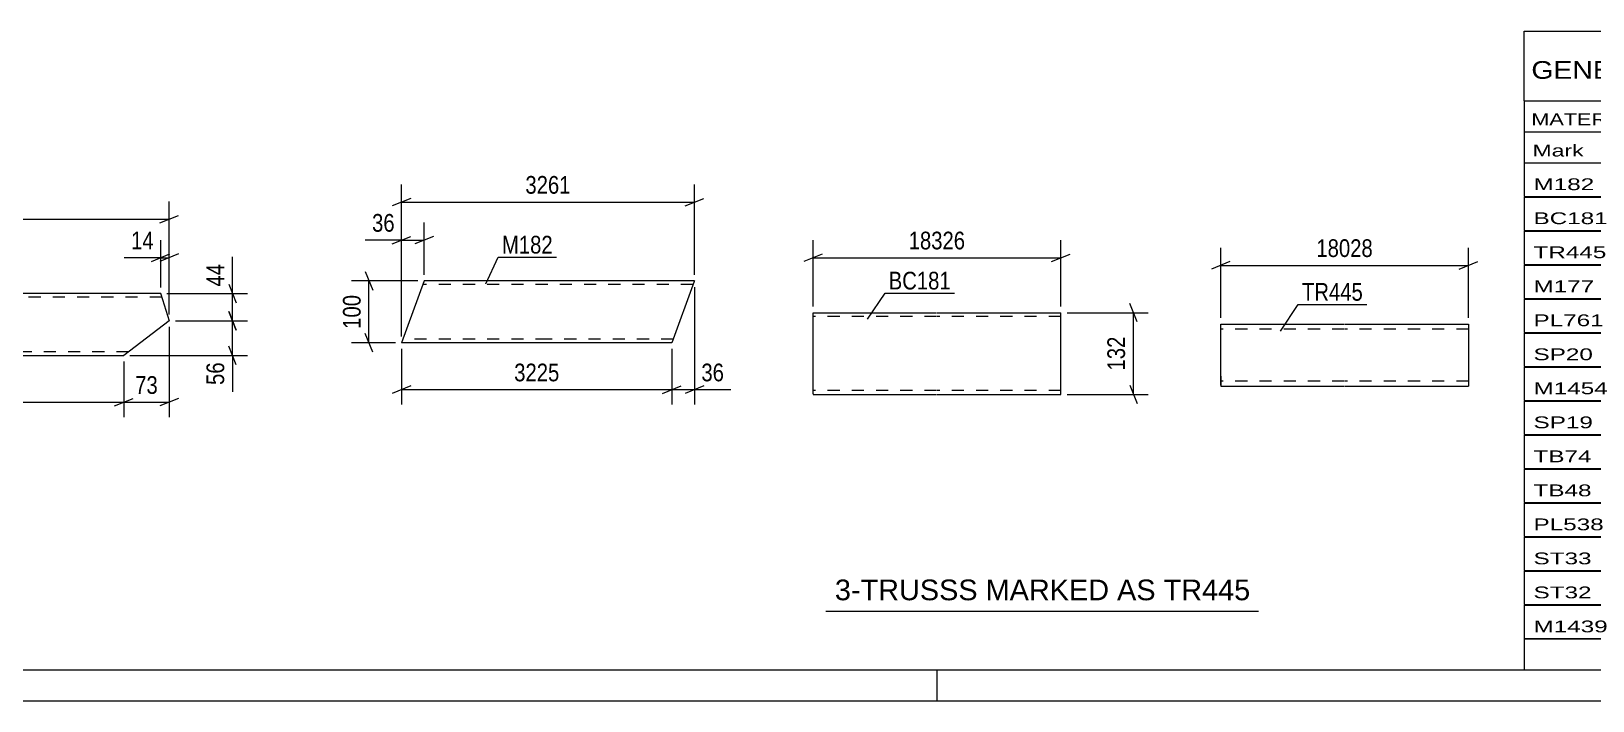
# Model space of a CAD drawing. Header units: millimetres. Extents: x 0 to 841, y 0 to 594.
# Drawn here: x 274.4 to 527.1, y 0 to 108.3 of the extents above; entities that cross this region are included whole.
import ezdxf

# ---------------------------------------------------------------- set-up
doc = ezdxf.new("R2010")
doc.units = ezdxf.units.MM
doc.linetypes.add('DXK_LINE_DOT2', pattern=[3.9198, 1.9599, -1.9599])
doc.styles.add('Arial', font='ARIAL.TTF', dxfattribs={"height": 0.2})
doc.styles.add('Arial Narrow', font='ARIALN.TTF', dxfattribs={"height": 0.2})

# ---------------------------------------------------------------- blocks, each defined once
blk = doc.blocks.new('Unknown-317662454-1113')
at = {"color": 5, "linetype": 'Continuous'}
for p, q in [((5, 5), (836, 5)), ((421, 0), (421, 5)), ((0, 0), (841, 0))]:
    blk.add_line(p, q, dxfattribs=at)
blk = doc.blocks.new('Part-317662454-6157 - 6151')
at = {"color": 2, "linetype": 'Continuous'}
for p, q in [((337.98, 67.88), (334.34, 57.88)), ((357.98, 67.88), (337.98, 67.88)), ((381.72, 67.88), (358.08, 67.88)), ((381.69, 67.79), (378.08, 57.88)), ((381.72, 67.88), (381.69, 67.79)), ((357.98, 57.88), (334.34, 57.88)), ((378.08, 57.88), (358.08, 57.88))]:
    blk.add_line(p, q, dxfattribs=at)
at = {"color": 7, "linetype": 'DXK_LINE_DOT2'}
for p, q in [((357.98, 67.28), (337.76, 67.28)), ((381.5, 67.28), (358.08, 67.28)), ((334.56, 58.48), (334.58, 58.53)), ((357.98, 58.48), (334.56, 58.48)), ((378.3, 58.48), (358.08, 58.48)), ((378.3, 58.48), (378.32, 58.53))]:
    blk.add_line(p, q, dxfattribs=at)
blk = doc.blocks.new('Part-317662454-6255 - 6249')
at = {"color": 2, "linetype": 'Continuous'}
for p, q in [((249.29, 65.84), (247.71, 64.64)), ((269.29, 65.84), (249.29, 65.84)), ((295.36, 65.84), (269.39, 65.84)), ((295.36, 65.84), (295.38, 65.75)), ((295.38, 65.75), (296.73, 61.44)), ((247.71, 64.64), (240.29, 58.99)), ((296.73, 61.44), (289.39, 55.84)), ((240.9, 57.04), (240.29, 58.99)), ((241.24, 55.94), (240.9, 57.04)), ((241.27, 55.84), (241.24, 55.94)), ((241.27, 55.84), (269.29, 55.84)), ((269.39, 55.84), (289.39, 55.84))]:
    blk.add_line(p, q, dxfattribs=at)
at = {"color": 7, "linetype": 'DXK_LINE_DOT2'}
for p, q in [((249.29, 65.84), (248.31, 65.1)), ((269.29, 65.24), (248.5, 65.24)), ((295.54, 65.24), (269.39, 65.24)), ((240.9, 57.04), (241.16, 56.2)), ((269.29, 56.44), (241.09, 56.44)), ((290.17, 56.44), (269.39, 56.44))]:
    blk.add_line(p, q, dxfattribs=at)
blk = doc.blocks.new('Part-317662454-6535 - 6527')
at = {"color": 2, "linetype": 'Continuous'}
for p, q in [((466.88, 52.49), (466.88, 60.89)), ((466.88, 60.89), (486.88, 60.89)), ((486.98, 60.89), (506.98, 60.89)), ((506.98, 60.89), (506.98, 60.77)), ((506.98, 60.77), (506.98, 50.89)), ((466.88, 52.49), (466.88, 50.89)), ((466.88, 50.89), (486.88, 50.89)), ((486.98, 50.89), (506.98, 50.89))]:
    blk.add_line(p, q, dxfattribs=at)
at = {"color": 7, "linetype": 'DXK_LINE_DOT2'}
for p, q in [((486.88, 60.09), (466.88, 60.09)), ((506.98, 60.09), (486.98, 60.09)), ((466.88, 51.01), (466.88, 52.49)), ((466.88, 51.69), (466.88, 51.75)), ((486.88, 51.69), (466.88, 51.69)), ((506.98, 51.69), (486.98, 51.69)), ((506.98, 51.69), (506.98, 51.75))]:
    blk.add_line(p, q, dxfattribs=at)
blk = doc.blocks.new('Part-317662454-7274 - 7266')
at = {"color": 2, "linetype": 'Continuous'}
for p, q in [((400.91, 49.63), (400.91, 62.74)), ((400.91, 62.74), (420.91, 62.74)), ((421.01, 62.74), (441.01, 62.74)), ((441.01, 49.54), (441.01, 62.74)), ((400.91, 49.63), (400.91, 49.54)), ((400.91, 49.54), (420.91, 49.54)), ((421.01, 49.54), (441.01, 49.54))]:
    blk.add_line(p, q, dxfattribs=at)
at = {"color": 7, "linetype": 'DXK_LINE_DOT2'}
for p, q in [((420.91, 62.14), (400.91, 62.14)), ((441.01, 62.14), (421.01, 62.14)), ((400.91, 50.14), (400.91, 50.18)), ((420.91, 50.14), (400.91, 50.14)), ((441.01, 50.14), (421.01, 50.14)), ((441.01, 50.14), (441.01, 50.18))]:
    blk.add_line(p, q, dxfattribs=at)
blk = doc.blocks.new('StraightDimension-317662454-6211 - 6151')
at = {"color": 7, "linetype": 'Continuous'}
for p, q in [((334.34, 56.88), (334.34, 47.9)), ((378.08, 56.88), (378.08, 47.9)), ((335.84, 50.9), (332.84, 49.7)), ((376.58, 49.7), (379.58, 50.9)), ((334.34, 50.3), (378.08, 50.3))]:
    blk.add_line(p, q, dxfattribs=at)
at = {"color": 0}
blk.add_wipeout([(360.47, 51.05), (360.47, 55.25), (351.96, 55.25), (351.96, 51.05)], dxfattribs=at)
at = {"color": 3, "style": 'Arial Narrow'}
blk.add_text('3225', height=2.863, dxfattribs=at).set_placement((352.56, 51.65))
blk = doc.blocks.new('StraightDimension-317662454-6171 - 6151')
at = {"color": 7, "linetype": 'Continuous'}
for p, q in [((328.46, 69.38), (329.66, 66.38)), ((336.98, 67.88), (326.21, 67.88)), ((329.06, 57.88), (329.06, 67.88)), ((329.66, 56.38), (328.46, 59.38)), ((333.34, 57.88), (326.21, 57.88))]:
    blk.add_line(p, q, dxfattribs=at)
at = {"color": 0}
blk.add_wipeout([(328.31, 66.23), (324.11, 66.23), (324.11, 59.54), (328.31, 59.54)], dxfattribs=at)
at = {"color": 3, "style": 'Arial Narrow'}
blk.add_text('100', height=2.863, rotation=90.0002, dxfattribs=at).set_placement((327.71, 60.14))
blk = doc.blocks.new('StraightDimension-317662454-6193 - 6151')
at = {"color": 7, "linetype": 'Continuous'}
for p, q in [((334.34, 58.88), (334.34, 77.34)), ((337.98, 68.88), (337.98, 77.34)), ((332.84, 73.89), (335.84, 75.09)), ((334.34, 74.49), (337.98, 74.49)), ((339.48, 75.09), (336.48, 73.89))]:
    blk.add_line(p, q, dxfattribs=at)
at = {"color": 0}
blk.add_wipeout([(333.82, 75.24), (333.82, 79.44), (328.96, 79.44), (328.96, 75.24)], dxfattribs=at)
at = {"color": 7, "linetype": 'Continuous'}
blk.add_line((334.34, 74.49), (328.44, 74.49), dxfattribs=at)
blk.add_line((334.34, 74.49), (328.44, 74.49), dxfattribs=at)
at = {"color": 3, "style": 'Arial Narrow'}
blk.add_text('36', height=2.863, dxfattribs=at).set_placement((329.56, 75.84))
blk = doc.blocks.new('StraightDimension-317662454-6160 - 6151')
at = {"color": 7, "linetype": 'Continuous'}
for p, q in [((334.34, 58.88), (334.34, 83.48)), ((381.72, 68.88), (381.72, 83.48)), ((335.84, 81.23), (332.84, 80.03)), ((380.22, 80.03), (383.22, 81.23)), ((334.34, 80.63), (381.72, 80.63))]:
    blk.add_line(p, q, dxfattribs=at)
at = {"color": 0}
blk.add_wipeout([(362.29, 81.38), (362.29, 85.58), (353.77, 85.58), (353.77, 81.38)], dxfattribs=at)
at = {"color": 3, "style": 'Arial Narrow'}
blk.add_text('3261', height=2.863, dxfattribs=at).set_placement((354.37, 81.98))
blk = doc.blocks.new('StraightDimension-317662454-6228 - 6151')
at = {"color": 7, "linetype": 'Continuous'}
for p, q in [((381.72, 66.88), (381.72, 47.9)), ((378.08, 56.88), (378.08, 47.9)), ((376.58, 49.7), (379.58, 50.9)), ((383.22, 50.9), (380.22, 49.7)), ((378.08, 50.3), (381.72, 50.3))]:
    blk.add_line(p, q, dxfattribs=at)
at = {"color": 0}
blk.add_wipeout([(387.1, 51.05), (387.1, 55.25), (382.25, 55.25), (382.25, 51.05)], dxfattribs=at)
at = {"color": 7, "linetype": 'Continuous'}
blk.add_line((381.72, 50.3), (387.63, 50.3), dxfattribs=at)
blk.add_line((381.72, 50.3), (387.63, 50.3), dxfattribs=at)
at = {"color": 3, "style": 'Arial Narrow'}
blk.add_text('36', height=2.863, dxfattribs=at).set_placement((382.85, 51.65))
blk = doc.blocks.new('StraightDimension-317662454-6311 - 6249')
at = {"color": 7, "linetype": 'Continuous'}
for p, q in [((296.36, 65.84), (309.38, 65.84)), ((306.38, 67.34), (307.58, 64.34)), ((306.98, 61.44), (306.98, 65.84)), ((297.73, 61.44), (309.38, 61.44)), ((307.58, 59.94), (306.38, 62.94))]:
    blk.add_line(p, q, dxfattribs=at)
at = {"color": 0}
blk.add_wipeout([(306.23, 71.23), (302.03, 71.23), (302.03, 66.37), (306.23, 66.37)], dxfattribs=at)
at = {"color": 7, "linetype": 'Continuous'}
blk.add_line((306.98, 65.84), (306.98, 71.75), dxfattribs=at)
blk.add_line((306.98, 65.84), (306.98, 71.75), dxfattribs=at)
at = {"color": 3, "style": 'Arial Narrow'}
blk.add_text('44', height=2.863, rotation=90.0002, dxfattribs=at).set_placement((305.63, 66.97))
blk = doc.blocks.new('StraightDimension-317662454-6287 - 6249')
at = {"color": 7, "linetype": 'Continuous'}
for p, q in [((297.73, 61.44), (309.38, 61.44)), ((306.38, 62.94), (307.58, 59.94)), ((306.98, 55.84), (306.98, 61.44)), ((290.39, 55.84), (309.38, 55.84)), ((307.58, 54.34), (306.38, 57.34))]:
    blk.add_line(p, q, dxfattribs=at)
at = {"color": 0}
blk.add_wipeout([(306.23, 55.32), (302.03, 55.32), (302.03, 50.46), (306.23, 50.46)], dxfattribs=at)
at = {"color": 7, "linetype": 'Continuous'}
blk.add_line((306.98, 55.84), (306.98, 49.94), dxfattribs=at)
blk.add_line((306.98, 55.84), (306.98, 49.94), dxfattribs=at)
at = {"color": 3, "style": 'Arial Narrow'}
blk.add_text('56', height=2.863, rotation=90.0002, dxfattribs=at).set_placement((305.63, 51.06))
blk = doc.blocks.new('StraightDimension-317662454-6258 - 6249')
at = {"color": 7, "linetype": 'Continuous'}
for p, q in [((241.79, 78.47), (238.79, 77.27)), ((240.29, 59.99), (240.29, 80.72)), ((295.23, 77.27), (298.23, 78.47)), ((296.73, 62.44), (296.73, 80.72)), ((240.29, 77.87), (296.73, 77.87))]:
    blk.add_line(p, q, dxfattribs=at)
at = {"color": 0}
blk.add_wipeout([(272.77, 78.62), (272.77, 82.82), (264.25, 82.82), (264.25, 78.62)], dxfattribs=at)
at = {"color": 3, "style": 'Arial Narrow'}
blk.add_text('3167', height=2.863, dxfattribs=at).set_placement((264.85, 79.22))
blk = doc.blocks.new('StraightDimension-317662454-6411 - 6249')
at = {"color": 7, "linetype": 'Continuous'}
for p, q in [((295.36, 66.84), (295.36, 74.49)), ((296.73, 62.44), (296.73, 74.49)), ((293.86, 71.04), (296.86, 72.24)), ((298.23, 72.24), (295.23, 71.04)), ((295.36, 71.64), (296.73, 71.64))]:
    blk.add_line(p, q, dxfattribs=at)
at = {"color": 0}
blk.add_wipeout([(294.83, 72.39), (294.83, 76.59), (289.97, 76.59), (289.97, 72.39)], dxfattribs=at)
at = {"color": 7, "linetype": 'Continuous'}
blk.add_line((295.36, 71.64), (289.45, 71.64), dxfattribs=at)
blk.add_line((295.36, 71.64), (289.45, 71.64), dxfattribs=at)
at = {"color": 3, "style": 'Arial Narrow'}
blk.add_text('14', height=2.863, dxfattribs=at).set_placement((290.57, 72.99))
blk = doc.blocks.new('StraightDimension-317662454-6450 - 6249')
at = {"color": 7, "linetype": 'Continuous'}
for p, q in [((296.73, 60.44), (296.73, 45.87)), ((289.39, 54.84), (289.39, 45.87)), ((287.89, 47.67), (290.89, 48.87)), ((289.39, 48.27), (296.73, 48.27)), ((298.23, 48.87), (295.23, 47.67))]:
    blk.add_line(p, q, dxfattribs=at)
at = {"color": 0}
blk.add_wipeout([(295.49, 49.02), (295.49, 53.22), (290.63, 53.22), (290.63, 49.02)], dxfattribs=at)
at = {"color": 3, "style": 'Arial Narrow'}
blk.add_text('73', height=2.863, dxfattribs=at).set_placement((291.23, 49.62))
blk = doc.blocks.new('StraightDimension-317662454-6467 - 6249')
at = {"color": 7, "linetype": 'Continuous'}
for p, q in [((241.27, 54.84), (241.27, 45.87)), ((289.39, 54.84), (289.39, 45.87)), ((242.77, 48.87), (239.77, 47.67)), ((241.27, 48.27), (289.39, 48.27)), ((287.89, 47.67), (290.89, 48.87))]:
    blk.add_line(p, q, dxfattribs=at)
at = {"color": 0}
blk.add_wipeout([(269.59, 49.02), (269.59, 53.22), (261.07, 53.22), (261.07, 49.02)], dxfattribs=at)
at = {"color": 3, "style": 'Arial Narrow'}
blk.add_text('3083', height=2.863, dxfattribs=at).set_placement((261.67, 49.62))
blk = doc.blocks.new('StraightDimension-317662454-6538 - 6527')
at = {"color": 7, "linetype": 'Continuous'}
for p, q in [((468.38, 71), (465.38, 69.8)), ((466.88, 61.89), (466.88, 73.25)), ((505.48, 69.8), (508.48, 71)), ((506.98, 61.89), (506.98, 73.25)), ((466.88, 70.4), (506.98, 70.4))]:
    blk.add_line(p, q, dxfattribs=at)
at = {"color": 0}
blk.add_wipeout([(492.1, 71.15), (492.1, 75.35), (481.76, 75.35), (481.76, 71.15)], dxfattribs=at)
at = {"color": 3, "style": 'Arial Narrow'}
blk.add_text('18028', height=2.863, dxfattribs=at).set_placement((482.36, 71.75))
blk = doc.blocks.new('StraightDimension-317662454-7277 - 7266')
at = {"color": 7, "linetype": 'Continuous'}
for p, q in [((400.91, 63.74), (400.91, 74.48)), ((441.01, 63.74), (441.01, 74.48)), ((402.41, 72.23), (399.41, 71.03)), ((400.91, 71.63), (441.01, 71.63)), ((439.51, 71.03), (442.51, 72.23))]:
    blk.add_line(p, q, dxfattribs=at)
at = {"color": 0}
blk.add_wipeout([(426.13, 72.38), (426.13, 76.58), (415.79, 76.58), (415.79, 72.38)], dxfattribs=at)
at = {"color": 3, "style": 'Arial Narrow'}
blk.add_text('18326', height=2.863, dxfattribs=at).set_placement((416.39, 72.98))
blk = doc.blocks.new('StraightDimension-317662454-7288 - 7266')
at = {"color": 7, "linetype": 'Continuous'}
for p, q in [((453.35, 61.24), (452.15, 64.24)), ((442.01, 62.74), (455.15, 62.74)), ((452.75, 49.54), (452.75, 62.74)), ((452.15, 51.04), (453.35, 48.04)), ((442.01, 49.54), (455.15, 49.54))]:
    blk.add_line(p, q, dxfattribs=at)
at = {"color": 0}
blk.add_wipeout([(452, 59.48), (447.8, 59.48), (447.8, 52.8), (452, 52.8)], dxfattribs=at)
at = {"color": 3, "style": 'Arial Narrow'}
blk.add_text('132', height=2.863, rotation=90.0002, dxfattribs=at).set_placement((451.4, 53.4))
blk = doc.blocks.new('Unknown-317662454-17747')
at = {"color": 7, "linetype": 'Continuous'}
for p, q in [((516, 108.25), (676, 108.25)), ((516, 97), (516, 108.25)), ((676, 108.25), (676, 97)), ((516, 97), (676, 97)), ((516, 97), (516, 92)), ((676, 97), (676, 92)), ((516, 92), (676, 92)), ((516, 92), (516, 87)), ((540, 92), (540, 87)), ((575.5, 92), (575.5, 87)), ((601.5, 92), (601.5, 87)), ((614.5, 92), (614.5, 87)), ((632, 92), (632, 87)), ((654, 92), (654, 87)), ((676, 92), (676, 87)), ((516, 87), (676, 87)), ((516, 86.95), (516, 81.55)), ((516, 86.95), (676, 86.95)), ((540, 87), (540, 81.5)), ((575.5, 87), (575.5, 81.5)), ((601.5, 87), (601.5, 81.5)), ((614.5, 87), (614.5, 81.5)), ((632, 87), (632, 81.5)), ((654, 87), (654, 81.5)), ((676, 86.95), (676, 81.55)), ((516, 81.55), (676, 81.55)), ((516, 81.45), (516, 76.05)), ((516, 81.45), (676, 81.45)), ((540, 81.5), (540, 76)), ((575.5, 81.5), (575.5, 76)), ((601.5, 81.5), (601.5, 76)), ((614.5, 81.5), (614.5, 76)), ((632, 81.5), (632, 76)), ((654, 81.5), (654, 76)), ((676, 81.45), (676, 76.05)), ((516, 76.05), (676, 76.05)), ((516, 75.95), (516, 70.55)), ((516, 75.95), (676, 75.95)), ((540, 76), (540, 70.5)), ((575.5, 76), (575.5, 70.5)), ((601.5, 76), (601.5, 70.5)), ((614.5, 76), (614.5, 70.5)), ((632, 76), (632, 70.5)), ((654, 76), (654, 70.5)), ((676, 75.95), (676, 70.55)), ((516, 70.55), (676, 70.55)), ((516, 70.45), (516, 65.05)), ((516, 70.45), (676, 70.45)), ((540, 70.5), (540, 65)), ((575.5, 70.5), (575.5, 65)), ((601.5, 70.5), (601.5, 65)), ((614.5, 70.5), (614.5, 65)), ((632, 70.5), (632, 65)), ((654, 70.5), (654, 65)), ((676, 70.45), (676, 65.05)), ((516, 65.05), (676, 65.05)), ((516, 64.95), (516, 59.55)), ((516, 64.95), (676, 64.95)), ((540, 65), (540, 59.5)), ((575.5, 65), (575.5, 59.5)), ((601.5, 65), (601.5, 59.5)), ((614.5, 65), (614.5, 59.5)), ((632, 65), (632, 59.5)), ((654, 65), (654, 59.5)), ((676, 64.95), (676, 59.55)), ((516, 59.55), (676, 59.55)), ((516, 59.45), (516, 54.05)), ((516, 59.45), (676, 59.45)), ((540, 59.5), (540, 54)), ((575.5, 59.5), (575.5, 54)), ((601.5, 59.5), (601.5, 54)), ((614.5, 59.5), (614.5, 54)), ((632, 59.5), (632, 54)), ((654, 59.5), (654, 54)), ((676, 59.45), (676, 54.05)), ((516, 54.05), (676, 54.05)), ((516, 53.95), (516, 48.55)), ((516, 53.95), (676, 53.95)), ((540, 54), (540, 48.5)), ((575.5, 54), (575.5, 48.5)), ((601.5, 54), (601.5, 48.5)), ((614.5, 54), (614.5, 48.5)), ((632, 54), (632, 48.5)), ((654, 54), (654, 48.5)), ((676, 53.95), (676, 48.55)), ((516, 48.55), (676, 48.55)), ((516, 48.45), (516, 43.05)), ((516, 48.45), (676, 48.45)), ((540, 48.5), (540, 43)), ((575.5, 48.5), (575.5, 43)), ((601.5, 48.5), (601.5, 43)), ((614.5, 48.5), (614.5, 43)), ((632, 48.5), (632, 43)), ((654, 48.5), (654, 43)), ((676, 48.45), (676, 43.05)), ((516, 43.05), (676, 43.05)), ((540, 43), (540, 37.5)), ((575.5, 43), (575.5, 37.5)), ((601.5, 43), (601.5, 37.5)), ((614.5, 43), (614.5, 37.5)), ((632, 43), (632, 37.5)), ((654, 43), (654, 37.5)), ((516, 42.95), (516, 37.55)), ((516, 42.95), (676, 42.95)), ((676, 42.95), (676, 37.55)), ((516, 37.55), (676, 37.55)), ((516, 37.45), (516, 32.05)), ((516, 37.45), (676, 37.45)), ((540, 37.5), (540, 32)), ((575.5, 37.5), (575.5, 32)), ((601.5, 37.5), (601.5, 32)), ((614.5, 37.5), (614.5, 32)), ((632, 37.5), (632, 32)), ((654, 37.5), (654, 32)), ((676, 37.45), (676, 32.05)), ((516, 32.05), (676, 32.05)), ((516, 31.95), (516, 26.55)), ((516, 31.95), (676, 31.95)), ((540, 32), (540, 26.5)), ((575.5, 32), (575.5, 26.5)), ((601.5, 32), (601.5, 26.5)), ((614.5, 32), (614.5, 26.5)), ((632, 32), (632, 26.5)), ((654, 32), (654, 26.5)), ((676, 31.95), (676, 26.55)), ((516, 26.55), (676, 26.55)), ((516, 26.45), (516, 21.05)), ((516, 26.45), (676, 26.45)), ((540, 26.5), (540, 21)), ((575.5, 26.5), (575.5, 21)), ((601.5, 26.5), (601.5, 21)), ((614.5, 26.5), (614.5, 21)), ((632, 26.5), (632, 21)), ((654, 26.5), (654, 21)), ((676, 26.45), (676, 21.05)), ((516, 21.05), (676, 21.05)), ((516, 20.95), (516, 15.55)), ((516, 20.95), (676, 20.95)), ((540, 21), (540, 15.5)), ((575.5, 21), (575.5, 15.5)), ((601.5, 21), (601.5, 15.5)), ((614.5, 21), (614.5, 15.5)), ((632, 21), (632, 15.5)), ((654, 21), (654, 15.5)), ((676, 20.95), (676, 15.55)), ((516, 15.55), (676, 15.55)), ((516, 15.45), (516, 10.05)), ((516, 15.45), (676, 15.45)), ((540, 15.5), (540, 10)), ((575.5, 15.5), (575.5, 10)), ((601.5, 15.5), (601.5, 10)), ((614.5, 15.5), (614.5, 10)), ((632, 15.5), (632, 10)), ((654, 15.5), (654, 10)), ((676, 15.45), (676, 10.05)), ((516, 10.05), (676, 10.05)), ((516, 10), (676, 10)), ((516, 10), (516, 5)), ((632, 10), (632, 5)), ((654, 10), (654, 5)), ((676, 10), (676, 5)), ((516, 5), (676, 5))]:
    blk.add_line(p, q, dxfattribs=at)
at = {"color": 7, "style": 'Arial Narrow'}
for s, height, width, p in [('GENERAL NOTES & WELD DETAILS :', 2.8633, 1.4, (517.15, 100.56)), ('REFER TYP DRAWING TYP-01', 1.9089, 1.6, (600.7, 100.66)), ("MATERIAL LIST FOR ASSEMBLY MK'D", 1.9089, 1.6, (517.15, 93.06)), ('TR445', 1.909, 1.794707, (609.9, 92.97)), ('3', 1.91, 1.794707, (638.08, 93.06)), ('No. Required', 1.9089, 1.6, (647.41, 93.06)), ('Mark', 1.909, 1.7, (517.34, 88)), ('Profile', 1.909, 1.7, (550.41, 88)), ('Material', 1.909, 1.7, (580.54, 88.06)), ('No.', 1.909, 1.7, (605.5, 88.06)), ('Length', 1.909, 1.7, (616, 88.06)), ('Area', 1.909, 1.7, (638.5, 88.06)), ('Weight', 1.909, 1.7, (658, 88.06))]:
    blk.add_text(s, height=height, dxfattribs=dict(at, width=width)).set_placement(p)
at = {"color": 7, "linetype": 'Continuous', "style": 'Arial Narrow'}
for s, height, width, p in [('M182', 1.909, 1.794707, (517.5, 82.56)), ('SHS100*6', 1.909, 1.794707, (542, 82.56)), ('E350', 1.909, 1.794707, (581.74, 82.56)), ('8', 1.91, 1.794707, (605.86, 82.56)), ('3261', 1.909, 1.794707, (618.58, 82.56)), ('1.3', 1.909, 1.794707, (642.32, 82.56)), ('456.9', 1.909, 1.794707, (658.96, 82.56)), ('BC181', 1.909, 1.794707, (517.5, 77.06)), ('SHS132*6', 1.909, 1.794707, (542, 77.06)), ('E350', 1.909, 1.794707, (581.74, 77.06)), ('1', 1.91, 1.794707, (605.86, 77.06)), ('18326', 1.909, 1.794707, (616.4, 77.06)), ('9.7', 1.909, 1.794707, (642.32, 77.06)), ('435.0', 1.909, 1.794707, (658.96, 77.06)), ('TR445', 1.909, 1.794707, (517.5, 71.56)), ('SHS100*8', 1.909, 1.794707, (542, 71.56)), ('E350', 1.909, 1.794707, (581.74, 71.56)), ('1', 1.91, 1.794707, (605.86, 71.56)), ('18028', 1.909, 1.794707, (616.4, 71.56)), ('7.2', 1.909, 1.794707, (642.32, 71.56)), ('416.6', 1.909, 1.794707, (658.96, 71.56)), ('M177', 1.909, 1.794707, (517.5, 66.06)), ('SHS100*6', 1.909, 1.794707, (542, 66.06)), ('E350', 1.909, 1.794707, (581.74, 66.06)), ('7', 1.91, 1.794707, (605.86, 66.06)), ('3167', 1.909, 1.794707, (618.58, 66.06)), ('1.2', 1.909, 1.794707, (642.32, 66.06)), ('383.7', 1.909, 1.794707, (658.96, 66.06)), ('PL761', 1.909, 1.794707, (517.5, 60.56)), ('PL12*300', 1.909, 1.794707, (542, 60.56)), ('E350', 1.909, 1.794707, (581.74, 60.56)), ('18', 1.909, 1.794707, (604.76, 60.56)), ('310', 1.909, 1.794707, (620.77, 60.56)), ('0.2', 1.909, 1.794707, (642.32, 60.56)), ('157.7', 1.909, 1.794707, (658.96, 60.56)), ('SP20', 1.909, 1.794707, (517.5, 55.06)), ('PL20*380', 1.909, 1.794707, (542, 55.06)), ('E350', 1.909, 1.794707, (581.74, 55.06)), ('6', 1.91, 1.794707, (605.86, 55.06)), ('380', 1.909, 1.794707, (620.77, 55.06)), ('0.3', 1.909, 1.794707, (642.32, 55.06)), ('136.0', 1.909, 1.794707, (658.96, 55.06)), ('M1454', 1.909, 1.794707, (517.5, 49.56)), ('RHS100*100*6', 1.9089, 1.794707, (542, 49.56)), ('E350', 1.909, 1.794707, (581.74, 49.56)), ('18', 1.909, 1.794707, (604.76, 49.56)), ('366', 1.909, 1.794707, (620.77, 49.56)), ('0.1', 1.909, 1.794707, (642.32, 49.56)), ('116.7', 1.909, 1.794707, (658.96, 49.56)), ('SP19', 1.909, 1.794707, (517.5, 44.06)), ('PL16*325', 1.909, 1.794707, (542, 44.06)), ('E350', 1.909, 1.794707, (581.74, 44.06)), ('4', 1.91, 1.794707, (605.86, 44.06)), ('325', 1.909, 1.794707, (620.77, 44.06)), ('0.2', 1.909, 1.794707, (642.32, 44.06)), ('53.1', 1.909, 1.794707, (661.14, 44.06)), ('TB74', 1.909, 1.794707, (517.5, 38.56)), ('RHS150*110*6', 1.9089, 1.794707, (542, 38.56)), ('E350', 1.909, 1.794707, (581.74, 38.56)), ('3', 1.91, 1.794707, (605.86, 38.56)), ('200', 1.909, 1.794707, (620.77, 38.56)), ('0.1', 1.909, 1.794707, (642.32, 38.56)), ('14.0', 1.909, 1.794707, (661.14, 38.56)), ('TB48', 1.909, 1.794707, (517.5, 33.06)), ('RHS150*110*6', 1.9089, 1.794707, (542, 33.06)), ('E350', 1.909, 1.794707, (581.74, 33.06)), ('3', 1.91, 1.794707, (605.86, 33.06)), ('180', 1.909, 1.794707, (620.77, 33.06)), ('0.1', 1.909, 1.794707, (642.32, 33.06)), ('12.6', 1.909, 1.794707, (661.14, 33.06)), ('PL538', 1.909, 1.794707, (517.5, 27.56)), ('PL10*150', 1.909, 1.794707, (542, 27.56)), ('E350', 1.909, 1.794707, (581.74, 27.56)), ('6', 1.91, 1.794707, (605.86, 27.56)), ('170', 1.909, 1.794707, (620.77, 27.56)), ('0.1', 1.909, 1.794707, (642.32, 27.56)), ('12.0', 1.909, 1.794707, (661.14, 27.56)), ('ST33', 1.909, 1.794707, (517.5, 22.06)), ('PL8*100', 1.909, 1.794707, (542, 22.06)), ('E350', 1.909, 1.794707, (581.74, 22.06)), ('24', 1.909, 1.794707, (604.76, 22.06)), ('135', 1.909, 1.794707, (620.77, 22.06)), ('0.0', 1.909, 1.794707, (642.32, 22.06)), ('10.0', 1.909, 1.794707, (661.14, 22.06)), ('ST32', 1.909, 1.794707, (517.5, 16.56)), ('PL8*100', 1.909, 1.794707, (542, 16.56)), ('E350', 1.909, 1.794707, (581.74, 16.56)), ('24', 1.909, 1.794707, (604.76, 16.56)), ('121', 1.909, 1.794707, (620.77, 16.56)), ('0.0', 1.909, 1.794707, (642.32, 16.56)), ('8.9', 1.909, 1.794707, (663.33, 16.56)), ('M1439', 1.909, 1.794707, (517.5, 11.06)), ('RHS100*100*6', 1.9089, 1.794707, (542, 11.06)), ('E350', 1.909, 1.794707, (581.74, 11.06)), ('1', 1.91, 1.794707, (605.86, 11.06)), ('390', 1.909, 1.794707, (620.77, 11.06)), ('0.2', 1.909, 1.794707, (642.32, 11.06)), ('6.9', 1.909, 1.794707, (663.33, 11.06)), ('Total', 1.909, 1.7, (618.33, 6.5)), ('46.9', 1.909, 1.794707, (639.64, 6.5)), ('2220.3', 1.909, 1.794707, (656.77, 6.5))]:
    blk.add_text(s, height=height, dxfattribs=dict(at, width=width)).set_placement(p)
blk = doc.blocks.new('Unknown-317662454-17748')
at = {"color": 7, "linetype": 'Continuous'}
blk.add_line((403, 14.5), (473, 14.5), dxfattribs=at)
at = {"color": 7, "style": 'Arial'}
blk.add_text('3-TRUSSS MARKED AS TR445', height=3.3428, dxfattribs=at).set_placement((404.45, 16.25))
blk = doc.blocks.new('Mark-317662454-6153 - 6151')
at = {"color": 0}
blk.add_wipeout([(358.8, 72.31), (358.8, 75.31), (350.58, 75.31), (350.58, 72.31)], dxfattribs=at)
blk.add_wipeout([(358.8, 72.31), (358.8, 75.31), (350.58, 75.31), (350.58, 72.31)], dxfattribs=at)
at = {"color": 30, "linetype": 'Continuous'}
for p, q in [((347.95, 67.42), (349.98, 71.71)), ((349.98, 71.71), (359.4, 71.71))]:
    blk.add_line(p, q, dxfattribs=at)
at = {"color": 3, "style": 'Arial Narrow'}
blk.add_text('M182', height=2.863, dxfattribs=at).set_placement((350.58, 72.31))
blk = doc.blocks.new('Mark-317662454-6531 - 6527')
at = {"color": 0}
blk.add_wipeout([(489.9, 64.68), (489.9, 67.68), (480.03, 67.68), (480.03, 64.68)], dxfattribs=at)
blk.add_wipeout([(489.9, 64.68), (489.9, 67.68), (480.03, 67.68), (480.03, 64.68)], dxfattribs=at)
at = {"color": 30, "linetype": 'Continuous'}
for p, q in [((476.57, 59.74), (479.43, 64.08)), ((479.43, 64.08), (490.5, 64.08))]:
    blk.add_line(p, q, dxfattribs=at)
at = {"color": 3, "style": 'Arial Narrow'}
blk.add_text('TR445', height=2.863, dxfattribs=at).set_placement((480.03, 64.68))
blk = doc.blocks.new('Mark-317662454-7270 - 7266')
at = {"color": 0}
blk.add_wipeout([(423.2, 66.5), (423.2, 69.5), (413.16, 69.5), (413.16, 66.5)], dxfattribs=at)
blk.add_wipeout([(423.2, 66.5), (423.2, 69.5), (413.16, 69.5), (413.16, 66.5)], dxfattribs=at)
at = {"color": 30, "linetype": 'Continuous'}
for p, q in [((409.72, 61.68), (412.56, 65.9)), ((412.56, 65.9), (423.8, 65.9))]:
    blk.add_line(p, q, dxfattribs=at)
at = {"color": 3, "style": 'Arial Narrow'}
blk.add_text('BC181', height=2.863, dxfattribs=at).set_placement((413.16, 66.5))

msp = doc.modelspace()

# ---------------------------------------------------------------- block references
for name in ['Unknown-317662454-1113', 'Unknown-317662454-17747', 'Part-317662454-6255 - 6249', 'Part-317662454-6157 - 6151', 'Part-317662454-7274 - 7266', 'Part-317662454-6535 - 6527', 'Unknown-317662454-17748']:
    msp.add_blockref(name, (0, 0))

# ---------------------------------------------------------------- next in the draw order: block references
for name in ['StraightDimension-317662454-7277 - 7266', 'StraightDimension-317662454-6538 - 6527', 'StraightDimension-317662454-6311 - 6249', 'StraightDimension-317662454-6211 - 6151']:
    msp.add_blockref(name, (0, 0))

# ---------------------------------------------------------------- next in the draw order: block references
for name in ['StraightDimension-317662454-6171 - 6151', 'Mark-317662454-7270 - 7266', 'Mark-317662454-6531 - 6527', 'StraightDimension-317662454-7288 - 7266', 'StraightDimension-317662454-6287 - 6249']:
    msp.add_blockref(name, (0, 0))

# ---------------------------------------------------------------- next in the draw order: block references
for name in ['StraightDimension-317662454-6258 - 6249', 'StraightDimension-317662454-6193 - 6151']:
    msp.add_blockref(name, (0, 0))

# ---------------------------------------------------------------- next in the draw order: block references
for name in ['StraightDimension-317662454-6160 - 6151', 'StraightDimension-317662454-6411 - 6249', 'StraightDimension-317662454-6450 - 6249']:
    msp.add_blockref(name, (0, 0))

# ---------------------------------------------------------------- next in the draw order: block references
for name in ['Mark-317662454-6153 - 6151', 'StraightDimension-317662454-6228 - 6151', 'StraightDimension-317662454-6467 - 6249']:
    msp.add_blockref(name, (0, 0))

doc.saveas('drawing.dxf')
